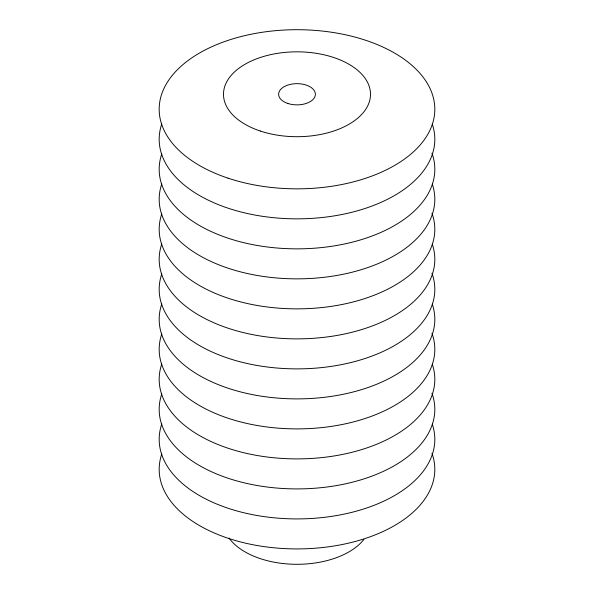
<?xml version="1.0" encoding="UTF-8"?>
<svg xmlns="http://www.w3.org/2000/svg" width="594" height="594" viewBox="0 0 594 594"><rect width="100%" height="100%" fill="white"/><g stroke="black" fill="none" stroke-linecap="round" stroke-linejoin="round"><path stroke-width="0.89" d="M432.239 123.953A137.815 79.566 0 0 1 297 218.844A137.815 79.566 0 0 1 161.761 123.953M431.957 153.163A137.815 79.566 0 0 1 297.705 248.849A137.815 79.566 0 0 1 161.761 153.957M432.239 183.962A137.815 79.566 0 0 1 297 278.853A137.815 79.566 0 0 1 161.761 183.962M431.957 213.179A137.815 79.566 0 0 1 297.705 308.858A137.815 79.566 0 0 1 161.761 213.974M432.239 243.978A137.815 79.566 0 0 1 297 338.87A137.815 79.566 0 0 1 161.761 243.978M431.957 273.188A137.815 79.566 0 0 1 297.705 368.874A137.815 79.566 0 0 1 161.761 273.983M432.239 303.994A137.815 79.566 0 0 1 297 398.886A137.815 79.566 0 0 1 161.761 303.994M431.957 333.204A137.815 79.566 0 0 1 297.705 428.89A137.815 79.566 0 0 1 161.761 333.999M432.239 364.003A137.815 79.566 0 0 1 297 458.895A137.815 79.566 0 0 1 161.761 364.003M431.957 393.221A137.815 79.566 0 0 1 297.705 488.907A137.815 79.566 0 0 1 161.761 394.015M432.239 424.019A137.815 79.566 0 0 1 297 518.911A137.815 79.566 0 0 1 161.761 424.019M431.957 453.229A137.815 79.566 0 0 1 297.705 548.915A137.815 79.566 0 0 1 161.761 454.031M363.862 539.493A73.5 42.434 0 0 1 295.686 564.293A73.5 42.434 0 0 1 229.091 538.105M287.815 103.453A18.377 10.61 0 0 0 315.377 94.26A18.377 10.61 0 0 0 287.815 85.076A18.377 10.61 0 0 0 287.815 103.453M260.246 131.014A73.5 42.434 0 0 0 370.5 94.26A73.5 42.434 0 0 0 260.246 57.514A73.5 42.434 0 0 0 260.246 131.014M228.089 178.178A137.815 79.566 0 0 0 434.815 109.266A137.815 79.566 0 0 0 228.089 40.362A137.815 79.566 0 0 0 228.089 178.178"/></g></svg>
